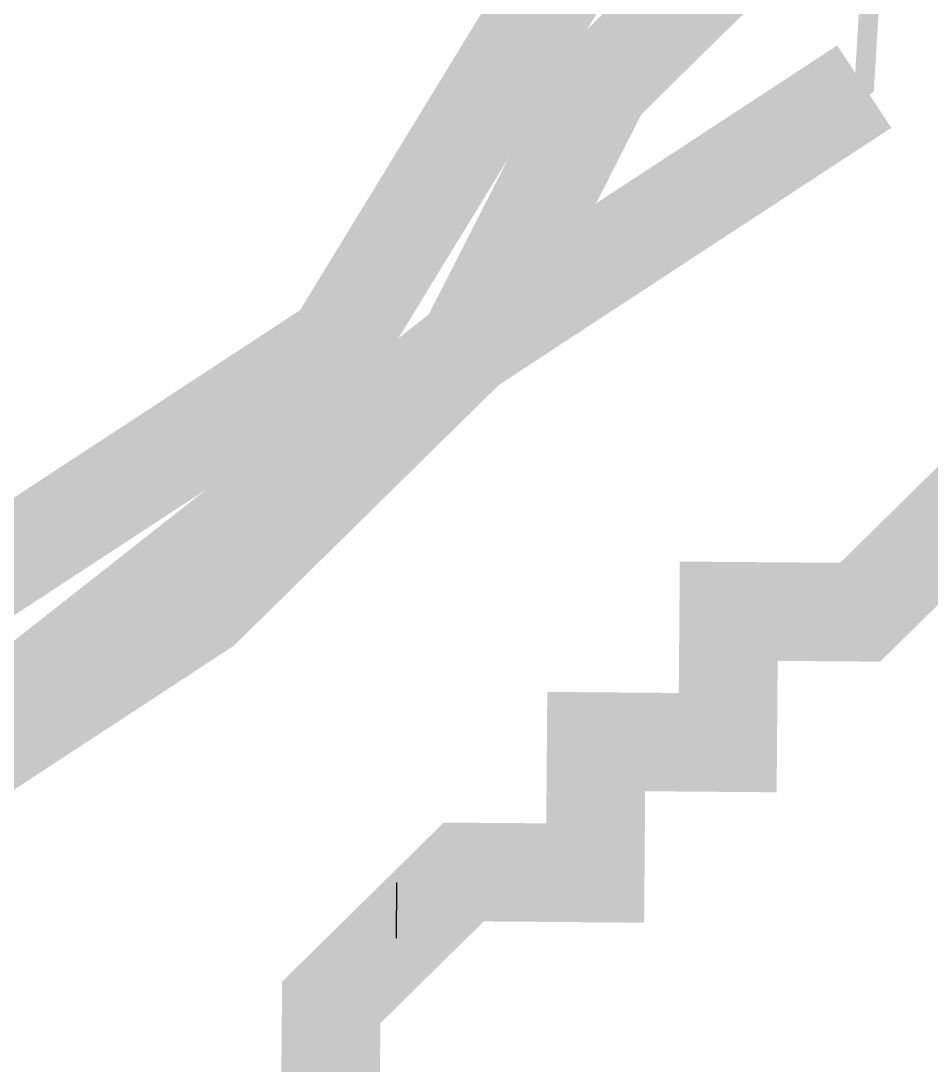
# Model space of a CAD drawing. Header units: metres. Extents: x 326467 to 340077, y 1811030 to 1824953.
# Drawn here: x 327066.97 to 327094.95, y 1813457.18 to 1813489.31 of the extents above; entities that cross this region are included whole.
import ezdxf

# ---------------------------------------------------------------- set-up
doc = ezdxf.new("R2010")
doc.units = ezdxf.units.M
doc.header["$MEASUREMENT"] = 0
for name, color, linetype in [('HAZARDS LINE', 1, 'Continuous'), ('HIGH TIDE LINE', 6, 'Continuous'), ('INTERTIDAL ZONE', 5, 'Continuous'), ('LOW TIDE LINE', 5, 'Continuous'), ('NDZ-200M FROM CRZ', 30, 'Continuous'), ('SURVEY PLOT BOUNDARY', 35, 'Continuous'), ('VILLAGE BOUNDARY', 212, 'Continuous')]:
    doc.layers.add(name, color=color, linetype=linetype)

# ---------------------------------------------------------------- blocks, each defined once
blk = doc.blocks.new('16')
at = {"layer": 'INTERTIDAL ZONE'}
h = blk.add_hatch(dxfattribs=at)
h.set_pattern_fill('CROSS', color=256, scale=6.064284, angle=-0.4421)
h.set_pattern_definition([(359.5579, (320150.772, 1810233.3), (38.8042, 38.2099), [19.2541, -57.7623]), (89.5579, (320160.324, 1810223.598), (-38.2099, 38.8042), [19.2541, -57.7623])])
h.paths.add_polyline_path([(326841.672, 1813412.404), (326849.756, 1813412.342), (326857.81, 1813408.236), (326869.937, 1813408.143), (326869.906, 1813404.1), (326910.331, 1813403.788), (326910.362, 1813407.831), (326914.404, 1813407.8), (326918.478, 1813411.812), (326922.52, 1813411.78), (326926.594, 1813415.792), (326950.849, 1813415.605), (326950.817, 1813411.562), (326958.902, 1813411.5), (326962.913, 1813407.425), (326975.041, 1813407.332), (326975.009, 1813403.289), (326987.137, 1813403.195), (326995.284, 1813411.219), (326999.358, 1813415.231), (327003.431, 1813419.243), (327003.463, 1813423.286), (327007.505, 1813423.255), (327007.536, 1813427.298), (327011.61, 1813431.309), (327015.652, 1813431.278), (327015.683, 1813435.321), (327019.726, 1813435.29), (327019.757, 1813439.333), (327039.969, 1813439.177), (327044.043, 1813443.189), (327052.128, 1813443.127), (327056.201, 1813447.139), (327064.286, 1813447.076), (327064.224, 1813438.99), (327060.181, 1813439.021), (327060.15, 1813434.978), (327056.108, 1813435.009), (327056.014, 1813422.88), (327051.972, 1813422.911), (327051.785, 1813398.653), (327063.912, 1813398.559), (327063.943, 1813402.602), (327067.985, 1813402.571), (327072.059, 1813406.583), (327072.09, 1813410.626), (327076.133, 1813410.595), (327076.195, 1813418.681), (327080.238, 1813418.65), (327080.3, 1813426.736), (327076.289, 1813430.81), (327076.351, 1813438.897), (327072.34, 1813442.971), (327076.413, 1813446.983), (327076.507, 1813459.112), (327080.581, 1813463.124), (327084.623, 1813463.093), (327084.654, 1813467.136), (327088.697, 1813467.104), (327088.728, 1813471.147), (327092.77, 1813471.116), (327096.844, 1813475.128), (327100.918, 1813479.14), (327100.949, 1813483.183), (327104.991, 1813483.152), (327105.022, 1813487.195), (327109.065, 1813487.164), (327109.096, 1813491.207), (327113.17, 1813495.219), (327113.201, 1813499.262), (327117.243, 1813499.231), (327117.399, 1813519.446), (327113.388, 1813523.52), (327113.419, 1813527.563), (327109.408, 1813531.638), (327109.47, 1813539.724), (327113.544, 1813543.736), (327113.575, 1813547.779), (327117.649, 1813551.791), (327121.723, 1813555.803), (327129.807, 1813555.74), (327129.839, 1813559.783), (327170.263, 1813559.471), (327174.337, 1813563.483), (327174.368, 1813567.526), (327178.441, 1813571.538), (327178.535, 1813583.667), (327182.578, 1813583.636), (327182.64, 1813591.722), (327178.629, 1813595.797), (327178.691, 1813603.883), (327174.711, 1813612), (327170.7, 1813616.074), (327162.677, 1813624.223), (327162.802, 1813640.395), (327166.876, 1813644.407), (327170.918, 1813644.376), (327174.992, 1813648.388), (327199.246, 1813648.201), (327199.215, 1813644.157), (327203.226, 1813640.083), (327207.269, 1813640.052), (327207.238, 1813636.009), (327219.365, 1813635.915), (327219.396, 1813639.958), (327223.439, 1813639.927), (327223.47, 1813643.97), (327247.724, 1813643.783), (327251.736, 1813639.709), (327251.673, 1813631.623), (327255.716, 1813631.592), (327255.684, 1813627.548), (327259.727, 1813627.517), (327263.738, 1813623.443), (327267.781, 1813623.412), (327267.749, 1813619.369), (327271.792, 1813619.338), (327271.823, 1813623.381), (327275.865, 1813623.349), (327275.959, 1813635.479), (327320.426, 1813635.135), (327320.551, 1813651.308), (327324.593, 1813651.277), (327324.624, 1813655.32), (327328.667, 1813655.288), (327328.698, 1813659.332), (327332.74, 1813659.3), (327332.771, 1813663.343), (327340.856, 1813663.281), (327340.888, 1813667.324), (327336.845, 1813667.355), (327328.729, 1813663.375), (327324.687, 1813663.406), (327320.613, 1813659.394), (327316.571, 1813659.425), (327312.497, 1813655.413), (327312.434, 1813647.327), (327308.392, 1813647.358), (327304.318, 1813643.346), (327300.276, 1813643.378), (327288.18, 1813647.514), (327284.138, 1813647.545), (327280.126, 1813651.62), (327276.084, 1813651.651), (327272.041, 1813651.682), (327267.999, 1813651.713), (327263.957, 1813651.744), (327255.903, 1813655.85), (327251.892, 1813659.924), (327247.849, 1813659.955), (327243.838, 1813664.03), (327239.796, 1813664.061), (327231.711, 1813664.123), (327227.668, 1813664.154), (327223.626, 1813664.186), (327219.552, 1813660.174), (327215.51, 1813660.205), (327211.467, 1813660.236), (327211.436, 1813656.193), (327203.351, 1813656.255), (327199.309, 1813656.287), (327191.255, 1813660.392), (327187.213, 1813660.423), (327183.17, 1813660.455), (327183.139, 1813656.411), (327175.054, 1813656.474), (327171.012, 1813656.505), (327166.938, 1813652.493), (327162.865, 1813648.481), (327158.791, 1813644.469), (327150.644, 1813636.446), (327146.57, 1813632.434), (327146.539, 1813628.391), (327146.508, 1813624.348), (327150.519, 1813620.273), (327154.561, 1813620.242), (327162.584, 1813612.094), (327170.606, 1813603.945), (327174.617, 1813599.871), (327174.586, 1813595.828), (327174.555, 1813591.785), (327174.524, 1813587.742), (327174.493, 1813583.699), (327174.461, 1813579.655), (327166.314, 1813571.632), (327162.241, 1813567.62), (327158.198, 1813567.651), (327154.156, 1813567.682), (327150.144, 1813571.756), (327142.06, 1813571.819), (327129.932, 1813571.912), (327117.805, 1813572.006), (327113.731, 1813567.994), (327109.689, 1813568.025), (327105.615, 1813564.013), (327101.573, 1813564.045), (327101.542, 1813560.002), (327101.51, 1813555.959), (327101.448, 1813547.872), (327105.428, 1813539.755), (327105.366, 1813531.669), (327105.334, 1813527.626), (327101.261, 1813523.614), (327101.167, 1813511.485), (327097.094, 1813507.473), (327088.915, 1813495.406), (327088.884, 1813491.363), (327084.81, 1813487.351), (327080.706, 1813479.296), (327076.632, 1813475.284), (327072.558, 1813471.272), (327060.369, 1813463.28), (327060.337, 1813459.237), (327056.264, 1813455.225), (327052.221, 1813455.256), (327048.179, 1813455.287), (327040.094, 1813455.35), (327036.02, 1813451.338), (327031.978, 1813451.369), (327027.936, 1813451.4), (327019.819, 1813447.419), (327011.672, 1813439.396), (327007.599, 1813435.384), (327003.525, 1813431.372), (326991.335, 1813423.379), (326987.293, 1813423.41), (326983.25, 1813423.442), (326975.165, 1813423.504), (326971.154, 1813427.578), (326963.069, 1813427.641), (326959.027, 1813427.672), (326950.911, 1813423.691), (326938.784, 1813423.785), (326934.741, 1813423.816), (326930.668, 1813419.804), (326922.583, 1813419.867), (326918.54, 1813419.898), (326910.455, 1813419.96), (326902.37, 1813420.022), (326886.232, 1813424.19), (326882.19, 1813424.222), (326878.147, 1813424.253), (326874.136, 1813428.327), (326870.093, 1813428.358), (326862.04, 1813432.464), (326858.029, 1813436.538), (326853.986, 1813436.569), (326849.944, 1813436.6), (326845.901, 1813436.632), (326841.859, 1813436.663), (326821.615, 1813432.776), (326809.519, 1813436.912), (326789.338, 1813441.111), (326781.285, 1813445.217), (326769.157, 1813445.31), (326765.115, 1813445.342), (326761.073, 1813445.373), (326757.061, 1813449.447), (326744.996, 1813457.627), (326732.963, 1813469.85), (326732.994, 1813473.893), (326724.94, 1813477.998), (326720.96, 1813486.115), (326716.949, 1813490.19), (326716.98, 1813494.233), (326713.063, 1813510.436), (326705.04, 1813518.585), (326693.1, 1813542.937), (326685.109, 1813555.128), (326681.129, 1813563.246), (326677.18, 1813575.406), (326673.169, 1813579.48), (326673.2, 1813583.524), (326669.157, 1813583.555), (326665.146, 1813587.629), (326661.104, 1813587.66), (326653.019, 1813587.723), (326632.869, 1813595.965), (326628.827, 1813595.996), (326624.815, 1813600.07), (326592.507, 1813604.363), (326588.465, 1813604.394), (326584.422, 1813604.425), (326576.337, 1813604.488), (326572.295, 1813604.519), (326564.21, 1813604.581), (326560.168, 1813604.612), (326552.052, 1813600.632), (326548.009, 1813600.663), (326535.851, 1813596.713), (326523.692, 1813592.764), (326503.48, 1813592.92), (326499.406, 1813588.908), (326495.364, 1813588.939), (326495.239, 1813572.767), (326515.451, 1813572.611), (326519.525, 1813576.623), (326531.652, 1813576.529), (326535.726, 1813580.541), (326539.768, 1813580.51), (326539.8, 1813584.553), (326551.927, 1813584.459), (326551.958, 1813588.502), (326588.34, 1813588.222), (326592.351, 1813584.147), (326600.436, 1813584.085), (326600.405, 1813580.042), (326612.532, 1813579.948), (326616.543, 1813575.874), (326620.586, 1813575.843), (326620.555, 1813571.8), (326632.682, 1813571.706), (326632.651, 1813567.663), (326636.693, 1813567.632), (326640.704, 1813563.558), (326640.673, 1813559.515), (326644.716, 1813559.483), (326644.684, 1813555.44), (326648.727, 1813555.409), (326652.738, 1813551.335), (326656.781, 1813551.304), (326656.749, 1813547.261), (326660.792, 1813547.229), (326660.667, 1813531.057), (326664.678, 1813526.983), (326664.585, 1813514.854), (326668.596, 1813510.779), (326668.502, 1813498.65), (326672.545, 1813498.619), (326672.42, 1813482.447), (326676.462, 1813482.415), (326676.4, 1813474.329), (326680.411, 1813470.255), (326684.422, 1813466.181), (326692.445, 1813458.032), (326696.487, 1813458.001), (326696.456, 1813453.958), (326700.498, 1813453.927), (326700.467, 1813449.884), (326704.51, 1813449.853), (326704.479, 1813445.809), (326708.521, 1813445.778), (326708.459, 1813437.692), (326712.501, 1813437.661), (326712.47, 1813433.618), (326716.45, 1813425.501), (326720.461, 1813421.426), (326724.472, 1813417.352), (326728.484, 1813413.278), (326732.526, 1813413.247), (326736.537, 1813409.172), (326744.622, 1813409.11), (326744.591, 1813405.067), (326756.718, 1813404.973), (326760.729, 1813400.899), (326768.814, 1813400.837), (326772.826, 1813396.762), (326793.038, 1813396.606), (326797.111, 1813400.618), (326805.196, 1813400.556), (326805.227, 1813404.599), (326809.27, 1813404.568), (326809.301, 1813408.611), (326841.64, 1813408.361)])
at = {"layer": 'HAZARDS LINE', "lineweight": 18, "const_width": 3.032}
blk.add_lwpolyline([(326995.471, 1813435.477), (327011.735, 1813447.482), (327036.052, 1813455.381), (327060.4, 1813467.323), (327064.473, 1813471.335), (327076.663, 1813479.327), (327088.946, 1813499.449), (327092.989, 1813499.418), (327093.02, 1813503.461), (327097.094, 1813507.473), (327097.125, 1813511.516), (327101.23, 1813519.571), (327101.417, 1813543.829), (327097.406, 1813547.904)], dxfattribs=at)
at = {"layer": 'HIGH TIDE LINE', "color": 220, "linetype": 'Continuous', "lineweight": 15, "true_color": 0xff00c5, "const_width": 3.032}
blk.add_lwpolyline([(327101.448, 1813547.872), (327105.428, 1813539.755), (327105.366, 1813531.669), (327105.334, 1813527.626), (327101.261, 1813523.614), (327101.167, 1813511.485), (327097.094, 1813507.473), (327088.915, 1813495.406), (327088.884, 1813491.363), (327084.81, 1813487.351), (327080.706, 1813479.296), (327076.632, 1813475.284), (327072.558, 1813471.272), (327060.369, 1813463.28)], dxfattribs=at)
at = {"layer": 'INTERTIDAL ZONE', "const_width": 3.032, "flags": 128}
for points in [[(327076.289, 1813430.81), (327076.351, 1813438.897), (327072.34, 1813442.971), (327076.413, 1813446.983), (327076.507, 1813459.112), (327080.581, 1813463.124), (327084.623, 1813463.093), (327084.654, 1813467.136), (327088.697, 1813467.104), (327088.728, 1813471.147), (327092.77, 1813471.116), (327096.844, 1813475.128), (327100.918, 1813479.14), (327100.949, 1813483.183), (327104.991, 1813483.152), (327105.022, 1813487.195), (327109.065, 1813487.164), (327109.096, 1813491.207)], [(327101.448, 1813547.872), (327105.428, 1813539.755), (327105.366, 1813531.669), (327105.334, 1813527.626), (327101.261, 1813523.614), (327101.167, 1813511.485), (327097.094, 1813507.473), (327088.915, 1813495.406), (327088.884, 1813491.363), (327084.81, 1813487.351), (327080.706, 1813479.296), (327076.632, 1813475.284), (327072.558, 1813471.272), (327060.369, 1813463.28)]]:
    blk.add_lwpolyline(points, dxfattribs=at)
at = {"layer": 'LOW TIDE LINE', "lineweight": 18, "const_width": 3.032}
blk.add_lwpolyline([(327109.096, 1813491.207), (327109.065, 1813487.164), (327105.022, 1813487.195), (327104.991, 1813483.152), (327100.949, 1813483.183), (327100.918, 1813479.14), (327096.844, 1813475.128), (327092.77, 1813471.116), (327088.728, 1813471.147), (327088.697, 1813467.104), (327084.654, 1813467.136), (327084.623, 1813463.093), (327080.581, 1813463.124), (327076.507, 1813459.112), (327076.413, 1813446.983), (327072.34, 1813442.971), (327076.351, 1813438.897), (327076.289, 1813430.81)], dxfattribs=at)
at = {"layer": 'NDZ-200M FROM CRZ', "const_width": 3.032, "flags": 128}
blk.add_lwpolyline([(327060.369, 1813463.28), (327072.558, 1813471.272), (327076.632, 1813475.284), (327080.706, 1813479.296), (327084.81, 1813487.351), (327088.884, 1813491.363), (327088.915, 1813495.406), (327097.094, 1813507.473), (327101.167, 1813511.485), (327101.261, 1813523.614), (327105.334, 1813527.626), (327105.366, 1813531.669), (327105.428, 1813539.755), (327101.448, 1813547.872)], dxfattribs=at)
at = {"layer": 'SURVEY PLOT BOUNDARY', "lineweight": 18, "const_width": 0.606}
blk.add_lwpolyline([(326501.372, 1813843.622), (326508.458, 1813714.181), (326528.639, 1813709.982), (326528.265, 1813661.465), (326495.831, 1813649.495), (326528.265, 1813661.465), (326665.739, 1813664.447), (326746.276, 1813623.393), (326866.769, 1813521.38), (326773.075, 1813429.107), (326769.001, 1813425.095), (326764.959, 1813425.126), (326636.818, 1813583.804), (326494.896, 1813528.293), (326636.818, 1813583.804), (326764.959, 1813425.126), (326773.044, 1813425.064), (327035.958, 1813443.252), (327092.895, 1813487.289), (327097.53, 1813564.076), (327129.839, 1813559.783), (327158.791, 1813644.469), (327243.994, 1813684.245)], dxfattribs=at)
blk.add_lwpolyline([(327269.372, 1813829.609), (327304.537, 1813671.648), (327304.506, 1813667.605), (327292.285, 1813655.569), (327276.115, 1813655.694), (327256.059, 1813676.065), (327243.994, 1813684.245), (327158.791, 1813644.469), (327129.839, 1813559.783), (327097.53, 1813564.076), (327092.895, 1813487.289), (327035.958, 1813443.252), (326773.044, 1813425.064), (326769.001, 1813425.095), (326773.075, 1813429.107), (326866.769, 1813521.38), (326980.518, 1813593.282), (326985.497, 1813714.543), (327180.376, 1813822.209), (327184.543, 1813838.35), (327241.792, 1813922.818)], close=True, dxfattribs=at)
at = {"layer": 'VILLAGE BOUNDARY', "lineweight": 50, "const_width": 3.032}
blk.add_lwpolyline([(327056.295, 1813459.268), (327060.369, 1813463.28), (327080.706, 1813479.296), (327092.895, 1813487.289)], dxfattribs=at)

msp = doc.modelspace()

# ---------------------------------------------------------------- block references
msp.add_blockref('16', (0, 0))

doc.saveas('drawing.dxf')
